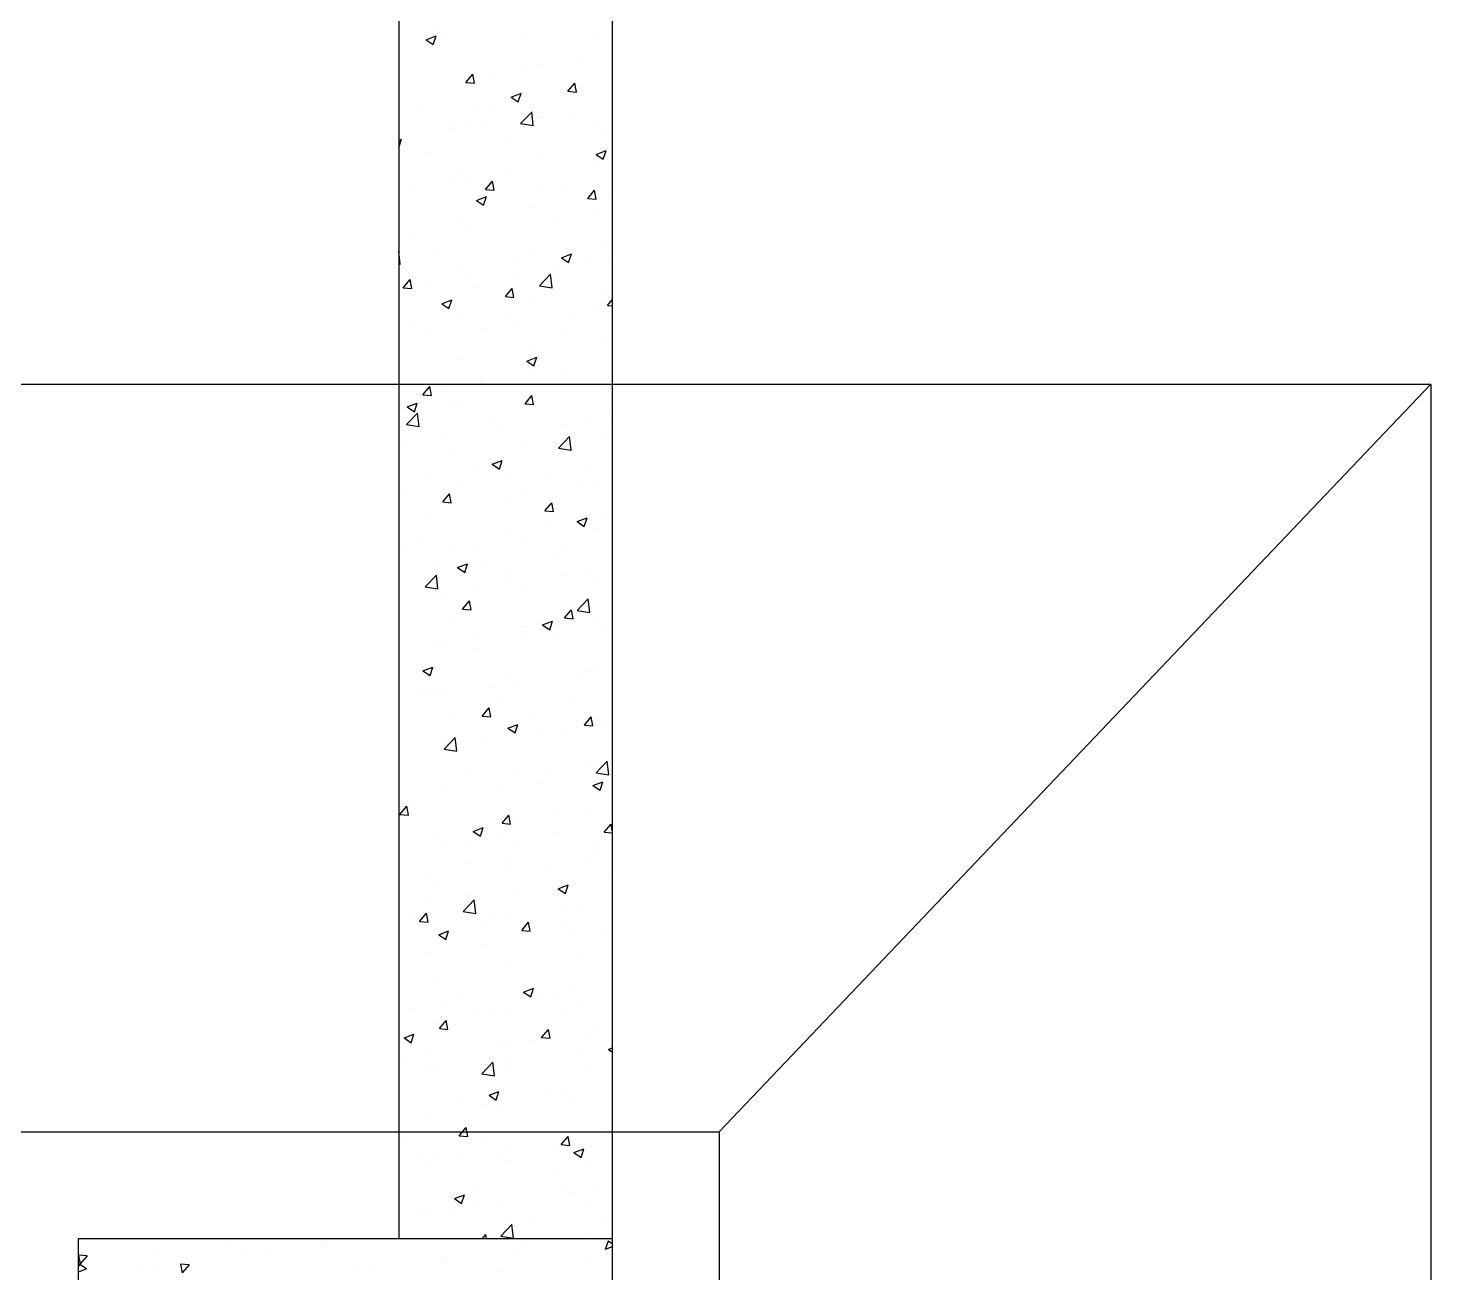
# Model space of a CAD drawing. Header units: millimetres. Extents: x 331487 to 517269, y 198509 to 399936.
# Drawn here: x 442469 to 443454, y 314205 to 315079 of the extents above; entities that cross this region are included whole.
import ezdxf

# ---------------------------------------------------------------- set-up
doc = ezdxf.new("R2010")
doc.units = ezdxf.units.MM
doc.header["$MEASUREMENT"] = 0
doc.layers.add('COLUMN', color=6, linetype='Continuous')
doc.layers.add('FOOTING', color=5, linetype='Continuous')

msp = doc.modelspace()

# ---------------------------------------------------------------- linework, layer by layer
at = {"layer": 'COLUMN'}
for p, q in [((442729.35, 316588.73), (442729.35, 314228.73)), ((442879.35, 316588.73), (442879.35, 314228.73)), ((442504.35, 313928.73), (442504.35, 314228.73)), ((442504.35, 314228.73), (442879.35, 314228.73)), ((442879.35, 314228.73), (442879.35, 313928.73))]:
    msp.add_line(p, q, dxfattribs=at)
at = {"layer": 'COLUMN', "color": 2, "linetype": 'Continuous'}
for p, q in [((442730.18, 315072.85), (442730.18, 315072.85)), ((442748.66, 315070.47), (442755.66, 315073.16)), ((442753.63, 315067.11), (442755.66, 315073.16)), ((442756.41, 315078.43), (442756.41, 315078.43)), ((442762.52, 315075.39), (442762.52, 315075.39)), ((442815.9, 315073.13), (442815.9, 315073.13)), ((442748.66, 315070.47), (442753.64, 315067.12)), ((442869.29, 315070.87), (442869.29, 315070.87)), ((442829.24, 315052.94), (442829.24, 315052.94)), ((442856.17, 315055.58), (442856.17, 315055.58)), ((442776.5, 315040.59), (442781.33, 315046.33)), ((442777.31, 315045.45), (442777.31, 315045.45)), ((442782.48, 315040.06), (442781.32, 315046.33)), ((442793.26, 315047.3), (442793.26, 315047.3)), ((442818.3, 315050.6), (442818.3, 315050.6)), ((442730.11, 315038.99), (442730.11, 315038.99)), ((442776.51, 315040.59), (442782.48, 315040.07)), ((442808.35, 315030.21), (442815.35, 315032.9)), ((442813.32, 315026.85), (442815.35, 315032.9)), ((442842.69, 315033.2), (442842.69, 315033.2)), ((442848.23, 315034.31), (442853.05, 315040.06)), ((442848.23, 315034.31), (442854.21, 315033.79)), ((442854.21, 315033.78), (442853.05, 315040.05)), ((442743.05, 315024.29), (442743.05, 315024.29)), ((442784.37, 315023.19), (442784.37, 315023.19)), ((442808.35, 315030.21), (442813.33, 315026.85)), ((442796.43, 315022.03), (442796.43, 315022.03)), ((442814.95, 315011.66), (442822.74, 315019.78)), ((442823.85, 315010.29), (442822.74, 315019.79)), ((442828.03, 315019.65), (442828.03, 315019.65)), ((442829.86, 315016.14), (442829.86, 315016.14)), ((442849.81, 315019.77), (442849.81, 315019.77)), ((442764.13, 315010.85), (442764.13, 315010.85)), ((442766.96, 315007.86), (442766.96, 315007.86)), ((442776.09, 315012.16), (442776.09, 315012.16)), ((442791.99, 315011.16), (442791.99, 315011.16)), ((442814.95, 315011.67), (442823.85, 315010.29)), ((442817.52, 315008.6), (442817.52, 315008.6)), ((442866.65, 315011.25), (442866.65, 315011.25)), ((442870.9, 315006.34), (442870.9, 315006.34)), ((442729.35, 314999.88), (442731.33, 315000.64)), ((442729.35, 314994.74), (442731.33, 315000.64)), ((442808.33, 315001.24), (442808.33, 315001.24)), ((442878.16, 314993.41), (442878.16, 314993.41)), ((442750.01, 314991.23), (442750.01, 314991.23)), ((442826.81, 314986.36), (442826.81, 314986.36)), ((442866.71, 314985.02), (442866.71, 314985.02)), ((442868.04, 314989.95), (442875.04, 314992.64)), ((442868.04, 314989.95), (442873.02, 314986.59)), ((442873.01, 314986.59), (442875.04, 314992.63)), ((442774.87, 314978.87), (442774.87, 314978.87)), ((442803.56, 314976.7), (442803.56, 314976.7)), ((442740.65, 314968.42), (442740.65, 314968.42)), ((442765.68, 314971.71), (442765.68, 314971.71)), ((442776.54, 314971.2), (442776.54, 314971.2)), ((442790.38, 314965.37), (442795.2, 314971.11)), ((442790.38, 314965.37), (442796.36, 314964.85)), ((442796.36, 314964.84), (442795.2, 314971.11)), ((442829.92, 314968.94), (442829.92, 314968.94)), ((442846.52, 314966.24), (442846.52, 314966.24)), ((442862.11, 314959.09), (442866.93, 314964.84)), ((442868.08, 314958.57), (442866.93, 314964.83)), ((442784.02, 314957.69), (442791.02, 314960.38)), ((442784.02, 314957.69), (442788.99, 314954.34)), ((442788.2, 314956.23), (442788.2, 314956.23)), ((442788.99, 314954.34), (442791.02, 314960.38)), ((442862.11, 314959.09), (442868.08, 314958.57)), ((442876.94, 314960.12), (442876.94, 314960.12)), ((442729.88, 314946.22), (442729.88, 314946.22)), ((442773.66, 314945.58), (442773.66, 314945.58)), ((442825.6, 314953.07), (442825.6, 314953.07)), ((442840.4, 314945.57), (442840.4, 314945.57)), ((442865.44, 314948.87), (442865.44, 314948.87)), ((442777.25, 314937.26), (442777.25, 314937.26)), ((442739.38, 314932.27), (442739.38, 314932.27)), ((442875.72, 314926.83), (442875.72, 314926.83)), ((442730.38, 314912.88), (442729.35, 314921.75)), ((442757.06, 314920.1), (442757.06, 314920.1)), ((442810.44, 314917.84), (442810.44, 314917.84)), ((442824.38, 314919.79), (442824.38, 314919.79)), ((442843.71, 314917.43), (442850.71, 314920.12)), ((442843.71, 314917.43), (442848.69, 314914.08)), ((442848.68, 314914.08), (442850.71, 314920.12)), ((442863.83, 314915.59), (442863.83, 314915.59)), ((442877, 314914.41), (442877, 314914.41)), ((442729.35, 314913.04), (442730.38, 314912.88)), ((442772.44, 314912.29), (442772.44, 314912.29)), ((442778.15, 314906.67), (442778.15, 314906.67)), ((442814.1, 314906.13), (442814.1, 314906.13)), ((442828.2, 314897.7), (442835.99, 314905.82)), ((442831.53, 314904.41), (442831.53, 314904.41)), ((442837.1, 314896.33), (442836, 314905.82)), ((442839.13, 314909.43), (442839.13, 314909.43)), ((442842.39, 314906.58), (442842.39, 314906.58)), ((442732.53, 314896.43), (442737.35, 314902.17)), ((442732.53, 314896.43), (442738.51, 314895.9)), ((442738.5, 314895.9), (442737.35, 314902.16)), ((442750.94, 314897.82), (442750.94, 314897.82)), ((442784.07, 314896.56), (442784.07, 314896.56)), ((442804.26, 314890.15), (442809.08, 314895.9)), ((442810.23, 314889.62), (442809.07, 314895.89)), ((442828.21, 314897.7), (442837.1, 314896.32)), ((442759.69, 314885.18), (442766.69, 314887.87)), ((442759.69, 314885.18), (442764.66, 314881.82)), ((442764.66, 314881.82), (442766.69, 314887.87)), ((442804.26, 314890.15), (442810.23, 314889.63)), ((442823.16, 314886.5), (442823.16, 314886.5)), ((442866.35, 314884.62), (442866.35, 314884.62)), ((442874.51, 314893.54), (442874.51, 314893.54)), ((442875.98, 314883.87), (442879.35, 314887.89)), ((442771.23, 314879), (442771.23, 314879)), ((442808.03, 314874.61), (442808.03, 314874.61)), ((442850.7, 314874.97), (442850.7, 314874.97)), ((442875.98, 314883.87), (442879.35, 314883.58)), ((442737.17, 314869.27), (442737.17, 314869.27)), ((442787.79, 314866.69), (442787.79, 314866.69)), ((442790.55, 314867.01), (442790.55, 314867.01)), ((442812.82, 314869.99), (442812.82, 314869.99)), ((442843.93, 314864.76), (442843.93, 314864.76)), ((442749.72, 314864.6), (442749.72, 314864.6)), ((442873.29, 314860.25), (442873.29, 314860.25)), ((442770.01, 314845.71), (442770.01, 314845.71)), ((442819.38, 314844.92), (442826.38, 314847.61)), ((442821.95, 314853.21), (442821.95, 314853.21)), ((442824.35, 314841.56), (442826.38, 314847.6)), ((442819.38, 314844.92), (442824.35, 314841.56)), ((442824.39, 314835.53), (442824.39, 314835.53)), ((442846.23, 314839.61), (442846.23, 314839.61)), ((442746.4, 314821.21), (442751.23, 314826.95)), ((442752.38, 314820.68), (442751.22, 314826.95)), ((442761.48, 314827.25), (442761.48, 314827.25)), ((442786.52, 314830.55), (442786.52, 314830.55)), ((442787.91, 314829.6), (442787.91, 314829.6)), ((442872.08, 314826.96), (442872.08, 314826.96)), ((442729.59, 314819.59), (442729.59, 314819.59)), ((442746.4, 314821.21), (442752.38, 314820.68)), ((442771.08, 314815.91), (442771.08, 314815.91)), ((442818.13, 314814.93), (442822.95, 314820.68)), ((442820.73, 314819.92), (442820.73, 314819.92)), ((442824.11, 314814.4), (442822.95, 314820.67)), ((442734.74, 314800.29), (442742.53, 314808.41)), ((442735.36, 314812.66), (442742.36, 314815.35)), ((442735.36, 314812.66), (442740.33, 314809.31)), ((442740.33, 314809.31), (442742.36, 314815.35)), ((442743.64, 314798.91), (442742.53, 314808.41)), ((442768.79, 314812.42), (442768.79, 314812.42)), ((442818.13, 314814.93), (442824.11, 314814.41)), ((442824.46, 314813.66), (442824.46, 314813.66)), ((442877.84, 314811.4), (442877.84, 314811.4)), ((442734.74, 314800.29), (442743.64, 314798.91)), ((442738.78, 314804.74), (442738.78, 314804.74)), ((442792.16, 314802.48), (442792.16, 314802.48)), ((442798.08, 314796.09), (442798.08, 314796.09)), ((442845.54, 314800.23), (442845.54, 314800.23)), ((442861.24, 314804.41), (442861.24, 314804.41)), ((442879.07, 314804.66), (442879.35, 314804.76)), ((442879.07, 314804.66), (442879.35, 314804.47)), ((442735.18, 314787.81), (442735.18, 314787.81)), ((442760.21, 314791.11), (442760.21, 314791.11)), ((442819.52, 314786.63), (442819.52, 314786.63)), ((442841.46, 314783.74), (442849.25, 314791.85)), ((442850.36, 314782.36), (442849.26, 314791.86)), ((442870.86, 314793.67), (442870.86, 314793.67)), ((442767.58, 314779.13), (442767.58, 314779.13)), ((442841.47, 314783.74), (442850.36, 314782.36)), ((442842.1, 314779.95), (442842.1, 314779.95)), ((442783.78, 314769.94), (442783.78, 314769.94)), ((442795.05, 314772.4), (442802.05, 314775.09)), ((442795.05, 314772.4), (442800.02, 314769.05)), ((442800.02, 314769.05), (442802.05, 314775.09)), ((442859.96, 314768.26), (442859.96, 314768.26)), ((442751.18, 314765.08), (442751.18, 314765.08)), ((442771.78, 314756.65), (442771.78, 314756.65)), ((442804.56, 314762.83), (442804.56, 314762.83)), ((442834.93, 314764.96), (442834.93, 314764.96)), ((442857.94, 314760.57), (442857.94, 314760.57)), ((442866.06, 314757.99), (442866.06, 314757.99)), ((442869.64, 314760.38), (442869.64, 314760.38)), ((442733.9, 314751.66), (442733.9, 314751.66)), ((442760.28, 314745.99), (442765.1, 314751.73)), ((442766.25, 314745.46), (442765.1, 314751.73)), ((442807.74, 314747.98), (442807.74, 314747.98)), ((442818.3, 314753.34), (442818.3, 314753.34)), ((442749.42, 314737.97), (442749.42, 314737.97)), ((442760.28, 314745.99), (442766.26, 314745.46)), ((442766.36, 314745.84), (442766.36, 314745.84)), ((442832.01, 314739.71), (442836.83, 314745.46)), ((442832.01, 314739.71), (442837.98, 314739.19)), ((442837.98, 314739.18), (442836.82, 314745.45)), ((442833.66, 314728.82), (442833.66, 314728.82)), ((442854.74, 314732.14), (442861.74, 314734.83)), ((442854.74, 314732.14), (442859.71, 314728.79)), ((442859.71, 314728.78), (442861.74, 314734.83)), ((442868.43, 314727.09), (442868.43, 314727.09)), ((442871.53, 314733.81), (442871.53, 314733.81)), ((442745.47, 314717.21), (442745.47, 314717.21)), ((442808.62, 314725.52), (442808.62, 314725.52)), ((442817.08, 314720.05), (442817.08, 314720.05)), ((442731.71, 314713.98), (442731.71, 314713.98)), ((442765.15, 314712.55), (442765.15, 314712.55)), ((442785.09, 314711.73), (442785.09, 314711.73)), ((442838.47, 314709.47), (442838.47, 314709.47)), ((442845.93, 314712.98), (442845.93, 314712.98)), ((442752.79, 314700.55), (442752.79, 314700.55)), ((442770.72, 314699.89), (442777.72, 314702.58)), ((442770.72, 314699.89), (442775.69, 314696.53)), ((442775.69, 314696.53), (442777.71, 314702.57)), ((442787.61, 314702.97), (442787.61, 314702.97)), ((442806.17, 314698.3), (442806.17, 314698.3)), ((442748, 314686.32), (442755.79, 314694.44)), ((442756.9, 314684.95), (442755.79, 314694.45)), ((442807.35, 314689.38), (442807.35, 314689.38)), ((442845.22, 314694.36), (442845.22, 314694.36)), ((442859.56, 314696.04), (442859.56, 314696.04)), ((442867.21, 314693.8), (442867.21, 314693.8)), ((442748, 314686.33), (442756.9, 314684.95)), ((442763.93, 314679.26), (442763.93, 314679.26)), ((442782.32, 314686.08), (442782.32, 314686.08)), ((442815.87, 314686.76), (442815.87, 314686.76)), ((442854.72, 314669.77), (442862.51, 314677.89)), ((442863.62, 314668.4), (442862.51, 314677.89)), ((442774.15, 314670.77), (442778.98, 314676.51)), ((442774.15, 314670.77), (442780.13, 314670.24)), ((442780.13, 314670.24), (442778.97, 314676.51)), ((442845.88, 314664.49), (442850.7, 314670.24)), ((442851.86, 314663.96), (442850.7, 314670.23)), ((442854.73, 314669.78), (442863.62, 314668.4)), ((442765.19, 314660.9), (442765.19, 314660.9)), ((442818.58, 314658.64), (442818.58, 314658.64)), ((442830.41, 314659.63), (442837.41, 314662.31)), ((442830.41, 314659.63), (442835.38, 314656.27)), ((442835.38, 314656.27), (442837.41, 314662.31)), ((442845.88, 314664.49), (442851.86, 314663.97)), ((442866, 314660.51), (442866, 314660.51)), ((442781.04, 314649.94), (442781.04, 314649.94)), ((442814.65, 314653.47), (442814.65, 314653.47)), ((442818.92, 314654.92), (442818.92, 314654.92)), ((442841.8, 314653.32), (442841.8, 314653.32)), ((442871.96, 314656.39), (442871.96, 314656.39)), ((442756.01, 314646.64), (442756.01, 314646.64)), ((442762.71, 314645.97), (442762.71, 314645.97)), ((442783.48, 314643.31), (442783.48, 314643.31)), ((442746.38, 314627.37), (442753.39, 314630.06)), ((442751.36, 314624.02), (442753.38, 314630.06)), ((442865.76, 314631.36), (442865.76, 314631.36)), ((442746.38, 314627.37), (442751.36, 314624.02)), ((442807.44, 314621.35), (442807.44, 314621.35)), ((442813.44, 314620.18), (442813.44, 314620.18)), ((442855.77, 314623.8), (442855.77, 314623.8)), ((442864.78, 314627.22), (442864.78, 314627.22)), ((442745.72, 314609.8), (442745.72, 314609.8)), ((442749.13, 314611.34), (442749.13, 314611.34)), ((442754.74, 314610.5), (442754.74, 314610.5)), ((442761.5, 314612.68), (442761.5, 314612.68)), ((442792.61, 314615.48), (442792.61, 314615.48)), ((442729.7, 314607.2), (442729.7, 314607.2)), ((442788.03, 314595.55), (442792.85, 314601.29)), ((442794.01, 314595.02), (442792.85, 314601.29)), ((442799.1, 314607.54), (442799.1, 314607.54)), ((442852.48, 314605.29), (442852.48, 314605.29)), ((442766.81, 314596.37), (442766.81, 314596.37)), ((442788.03, 314595.55), (442794.01, 314595.03)), ((442806.08, 314587.11), (442813.08, 314589.8)), ((442811.05, 314583.75), (442813.07, 314589.8)), ((442820.19, 314594.11), (442820.19, 314594.11)), ((442859.76, 314589.27), (442864.58, 314595.02)), ((442859.76, 314589.27), (442865.73, 314588.75)), ((442863.56, 314593.93), (442863.56, 314593.93)), ((442865.73, 314588.74), (442864.57, 314595.01)), ((442873.57, 314591.85), (442873.57, 314591.85)), ((442760.28, 314579.39), (442760.28, 314579.39)), ((442761.25, 314572.36), (442769.04, 314580.48)), ((442770.15, 314570.99), (442769.05, 314580.48)), ((442806.08, 314587.11), (442811.05, 314583.76)), ((442812.22, 314586.89), (442812.22, 314586.89)), ((442829.46, 314584.36), (442829.46, 314584.36)), ((442845.64, 314586.35), (442845.64, 314586.35)), ((442854.49, 314587.65), (442854.49, 314587.65)), ((442761.26, 314572.36), (442770.15, 314570.99)), ((442766.3, 314576.04), (442766.3, 314576.04)), ((442787.32, 314576.34), (442787.32, 314576.34)), ((442862.35, 314560.64), (442862.35, 314560.64)), ((442867.98, 314555.81), (442875.77, 314563.93)), ((442876.88, 314554.43), (442875.77, 314563.93)), ((442779.21, 314556.71), (442779.21, 314556.71)), ((442811, 314553.6), (442811, 314553.6)), ((442832.59, 314554.46), (442832.59, 314554.46)), ((442865.77, 314546.85), (442872.77, 314549.54)), ((442866.06, 314553.2), (442866.06, 314553.2)), ((442867.98, 314555.81), (442876.88, 314554.43)), ((442870.74, 314543.49), (442872.76, 314549.53)), ((442759.07, 314546.1), (442759.07, 314546.1)), ((442803.15, 314544.91), (442803.15, 314544.91)), ((442828.19, 314548.21), (442828.19, 314548.21)), ((442865.77, 314546.85), (442870.74, 314543.49)), ((442730.18, 314526.6), (442735, 314532.35)), ((442736.15, 314526.08), (442735, 314532.34)), ((442740, 314536.6), (442740, 314536.6)), ((442730.18, 314526.6), (442736.16, 314526.08)), ((442801.9, 314520.33), (442806.73, 314526.07)), ((442801.91, 314520.33), (442807.88, 314519.81)), ((442807.88, 314519.8), (442806.72, 314526.07)), ((442809.79, 314520.31), (442809.79, 314520.31)), ((442841.51, 314526.69), (442841.51, 314526.69)), ((442861.13, 314527.35), (442861.13, 314527.35)), ((442757.85, 314512.81), (442757.85, 314512.81)), ((442781.74, 314514.6), (442788.75, 314517.28)), ((442781.74, 314514.6), (442786.72, 314511.24)), ((442783.19, 314516.68), (442783.19, 314516.68)), ((442786.71, 314511.24), (442788.74, 314517.28)), ((442839.75, 314513.75), (442839.75, 314513.75)), ((442873.63, 314514.05), (442878.45, 314519.8)), ((442873.63, 314514.05), (442879.35, 314513.55)), ((442879.35, 314514.93), (442878.45, 314519.79)), ((442759.73, 314505.61), (442759.73, 314505.61)), ((442776.84, 314505.47), (442776.84, 314505.47)), ((442801.88, 314508.77), (442801.88, 314508.77)), ((442813.12, 314503.36), (442813.12, 314503.36)), ((442865.47, 314504.73), (442865.47, 314504.73)), ((442866.5, 314501.1), (442866.5, 314501.1)), ((442780.82, 314492.18), (442780.82, 314492.18)), ((442807.15, 314494.72), (442807.15, 314494.72)), ((442859.92, 314494.06), (442859.92, 314494.06)), ((442748.83, 314484.71), (442748.83, 314484.71)), ((442808.57, 314487.02), (442808.57, 314487.02)), ((442834.2, 314489.92), (442834.2, 314489.92)), ((442876.6, 314482.63), (442876.6, 314482.63)), ((442756.63, 314479.53), (442756.63, 314479.53)), ((442813.44, 314474.31), (442813.44, 314474.31)), ((442841.43, 314474.33), (442848.44, 314477.02)), ((442841.43, 314474.33), (442846.41, 314470.98)), ((442846.41, 314470.98), (442848.43, 314477.02)), ((442750.54, 314466.03), (442750.54, 314466.03)), ((442774.51, 314458.4), (442782.3, 314466.51)), ((442775.57, 314469.33), (442775.57, 314469.33)), ((442783.41, 314457.02), (442782.31, 314466.52)), ((442858.7, 314460.77), (442858.7, 314460.77)), ((442739.84, 314454.78), (442739.84, 314454.78)), ((442744.05, 314451.39), (442748.87, 314457.13)), ((442744.05, 314451.39), (442750.03, 314450.86)), ((442750.03, 314450.86), (442748.87, 314457.12)), ((442774.52, 314458.4), (442783.41, 314457.02)), ((442793.22, 314452.53), (442793.22, 314452.53)), ((442807.36, 314453.73), (442807.36, 314453.73)), ((442845.34, 314459.73), (442845.34, 314459.73)), ((442755.42, 314446.24), (442755.42, 314446.24)), ((442757.41, 314442.08), (442764.41, 314444.77)), ((442757.41, 314442.08), (442762.39, 314438.73)), ((442762.38, 314438.72), (442764.41, 314444.77)), ((442787.02, 314449.71), (442787.02, 314449.71)), ((442815.78, 314445.11), (442820.6, 314450.86)), ((442815.78, 314445.11), (442821.76, 314444.59)), ((442821.76, 314444.58), (442820.6, 314450.85)), ((442846.6, 314450.27), (442846.6, 314450.27)), ((442850.29, 314443.19), (442850.29, 314443.19)), ((442875.33, 314446.48), (442875.33, 314446.48)), ((442787.14, 314434.87), (442787.14, 314434.87)), ((442749.26, 314429.89), (442749.26, 314429.89)), ((442857.48, 314427.49), (442857.48, 314427.49)), ((442754.2, 314412.95), (442754.2, 314412.95)), ((442806.14, 314420.44), (442806.14, 314420.44)), ((442817.1, 314401.82), (442824.1, 314404.51)), ((442817.1, 314401.82), (442822.08, 314398.46)), ((442822.07, 314398.46), (442824.1, 314404.5)), ((442823.99, 314403.75), (442823.99, 314403.75)), ((442849.02, 314407.04), (442849.02, 314407.04)), ((442760.83, 314395.43), (442760.83, 314395.43)), ((442773.75, 314401.43), (442773.75, 314401.43)), ((442827.13, 314399.17), (442827.13, 314399.17)), ((442841.21, 314400.06), (442841.21, 314400.06)), ((442856.27, 314394.2), (442856.27, 314394.2)), ((442741.45, 314390.25), (442741.45, 314390.25)), ((442757.93, 314376.17), (442762.75, 314381.91)), ((442763.9, 314375.64), (442762.75, 314381.91)), ((442782.89, 314390.05), (442782.89, 314390.05)), ((442794.83, 314387.99), (442794.83, 314387.99)), ((442804.92, 314387.16), (442804.92, 314387.16)), ((442848.21, 314385.74), (442848.21, 314385.74)), ((442733.08, 314369.57), (442740.08, 314372.25)), ((442738.05, 314366.21), (442740.08, 314372.25)), ((442752.99, 314379.66), (442752.99, 314379.66)), ((442757.93, 314376.17), (442763.91, 314375.64)), ((442829.66, 314369.89), (442834.48, 314375.64)), ((442835.63, 314369.36), (442834.47, 314375.63)), ((442860.59, 314372.59), (442860.59, 314372.59)), ((442865.17, 314378.1), (442865.17, 314378.1)), ((442733.08, 314369.57), (442738.06, 314366.21)), ((442797.68, 314364.3), (442797.68, 314364.3)), ((442806.86, 314368.09), (442806.86, 314368.09)), ((442822.71, 314367.6), (442822.71, 314367.6)), ((442829.66, 314369.89), (442835.63, 314369.37)), ((442876.79, 314361.56), (442879.35, 314362.54)), ((442734.52, 314355.99), (442734.52, 314355.99)), ((442748.54, 314358.08), (442748.54, 314358.08)), ((442787.77, 314344.43), (442795.56, 314352.55)), ((442796.67, 314343.06), (442795.56, 314352.55)), ((442803.71, 314353.87), (442803.71, 314353.87)), ((442855.05, 314360.91), (442855.05, 314360.91)), ((442876.79, 314361.56), (442879.35, 314359.83)), ((442751.77, 314346.37), (442751.77, 314346.37)), ((442753.85, 314350.6), (442753.85, 314350.6)), ((442787.78, 314344.44), (442796.67, 314343.06)), ((442807.23, 314348.34), (442807.23, 314348.34)), ((442860.62, 314346.08), (442860.62, 314346.08)), ((442834.28, 314333.15), (442834.28, 314333.15)), ((442845.05, 314333.1), (442845.05, 314333.1)), ((442771.37, 314324.86), (442771.37, 314324.86)), ((442786.73, 314323.09), (442786.73, 314323.09)), ((442792.77, 314329.3), (442799.77, 314331.99)), ((442792.77, 314329.3), (442797.75, 314325.95)), ((442796.41, 314328.16), (442796.41, 314328.16)), ((442797.74, 314325.95), (442799.77, 314331.99)), ((442853.84, 314327.62), (442853.84, 314327.62)), ((442750.55, 314313.08), (442750.55, 314313.08)), ((442802.49, 314320.58), (442802.49, 314320.58)), ((442771.8, 314300.95), (442776.63, 314306.69)), ((442777.78, 314300.42), (442776.62, 314306.69)), ((442734.38, 314299.5), (442734.38, 314299.5)), ((442771.8, 314300.95), (442777.78, 314300.42)), ((442787.76, 314297.24), (442787.76, 314297.24)), ((442807.97, 314293.7), (442807.97, 314293.7)), ((442841.14, 314294.98), (442841.14, 314294.98)), ((442843.53, 314294.67), (442848.35, 314300.42)), ((442843.53, 314294.67), (442849.51, 314294.15)), ((442849.51, 314294.14), (442848.35, 314300.41)), ((442852.62, 314294.33), (442852.62, 314294.33)), ((442871.13, 314302.02), (442871.13, 314302.02)), ((442745.07, 314285.42), (442745.07, 314285.42)), ((442755.46, 314286.06), (442755.46, 314286.06)), ((442770.1, 314288.72), (442770.1, 314288.72)), ((442801.28, 314287.29), (442801.28, 314287.29)), ((442808.85, 314283.81), (442808.85, 314283.81)), ((442852.46, 314289.04), (442859.46, 314291.73)), ((442852.46, 314289.04), (442857.44, 314285.69)), ((442857.43, 314285.69), (442859.46, 314291.73)), ((442749.34, 314279.79), (442749.34, 314279.79)), ((442862.23, 314281.55), (442862.23, 314281.55)), ((442840.92, 314273.43), (442840.92, 314273.43)), ((442869.85, 314265.87), (442869.85, 314265.87)), ((442768.44, 314256.79), (442775.44, 314259.48)), ((442768.44, 314256.79), (442773.41, 314253.43)), ((442773.41, 314253.43), (442775.44, 314259.47)), ((442781.67, 314254.26), (442781.67, 314254.26)), ((442782.6, 314263.42), (442782.6, 314263.42)), ((442800.06, 314254), (442800.06, 314254)), ((442844.82, 314262.58), (442844.82, 314262.58)), ((442851.4, 314261.04), (442851.4, 314261.04)), ((442743.79, 314249.28), (442743.79, 314249.28)), ((442748.12, 314246.5), (442748.12, 314246.5)), ((442767.87, 314246.41), (442767.87, 314246.41)), ((442821.25, 314244.15), (442821.25, 314244.15)), ((442864.88, 314251.47), (442864.88, 314251.47)), ((442801.03, 314230.47), (442808.82, 314238.59)), ((442806.56, 314241.46), (442806.56, 314241.46)), ((442809.93, 314229.09), (442808.82, 314238.59)), ((442874.63, 314241.9), (442874.63, 314241.9)), ((442609.22, 314226.29), (442609.22, 314226.29)), ((442675.78, 314225.41), (442675.78, 314225.41)), ((442676.72, 314227.57), (442676.72, 314227.57)), ((442700.81, 314228.7), (442700.81, 314228.7)), ((442748.24, 314231.45), (442748.24, 314231.45)), ((442788.2, 314228.73), (442790.5, 314231.47)), ((442791, 314228.73), (442790.5, 314231.47)), ((442801.03, 314230.47), (442809.93, 314229.09)), ((442817.32, 314225.63), (442817.32, 314225.63)), ((442864.25, 314227.84), (442864.25, 314227.84)), ((442876.43, 314226.97), (442874.4, 314220.93)), ((442879.35, 314225.01), (442876.44, 314226.97)), ((442510.41, 314216.61), (442504.43, 314217.14)), ((442504.43, 314217.13), (442505.59, 314210.86)), ((442510.41, 314216.61), (442505.59, 314210.87)), ((442557.88, 314219.25), (442557.88, 314219.25)), ((442618.4, 314217.56), (442618.4, 314217.56)), ((442637.9, 314220.42), (442637.9, 314220.42)), ((442759, 314215.62), (442759, 314215.62)), ((442813.74, 314221.44), (442813.74, 314221.44)), ((442879.35, 314222.83), (442874.41, 314220.93)), ((442504.98, 314210.74), (442504.35, 314208.84)), ((442509.96, 314207.38), (442504.35, 314205.23)), ((442509.96, 314207.38), (442504.99, 314210.74)), ((442507.37, 314212.84), (442507.37, 314212.84)), ((442549.71, 314208.81), (442549.71, 314208.81)), ((442560.08, 314207.55), (442560.08, 314207.55)), ((442574.75, 314212.1), (442574.75, 314212.1)), ((442582.14, 314210.34), (442576.16, 314210.86)), ((442576.16, 314210.86), (442577.31, 314204.59)), ((442582.14, 314210.34), (442577.32, 314204.59)), ((442700.68, 314205.61), (442700.68, 314205.61)), ((442710.46, 314206.9), (442710.46, 314206.9)), ((442761.8, 314213.94), (442761.8, 314213.94)), ((442800.57, 314205.86), (442800.57, 314205.86)), ((442863.72, 314214.17), (442863.72, 314214.17))]:
    msp.add_line(p, q, dxfattribs=at)
at = {"layer": 'FOOTING'}
for p, q in [((441854.35, 314828.73), (443454.35, 314828.73)), ((442954.35, 314303.73), (443454.35, 314828.73)), ((443454.35, 314828.73), (443454.35, 313328.73)), ((442429.35, 314303.73), (442954.35, 314303.73)), ((442954.35, 314303.73), (442954.35, 313853.73))]:
    msp.add_line(p, q, dxfattribs=at)

doc.saveas('drawing.dxf')
